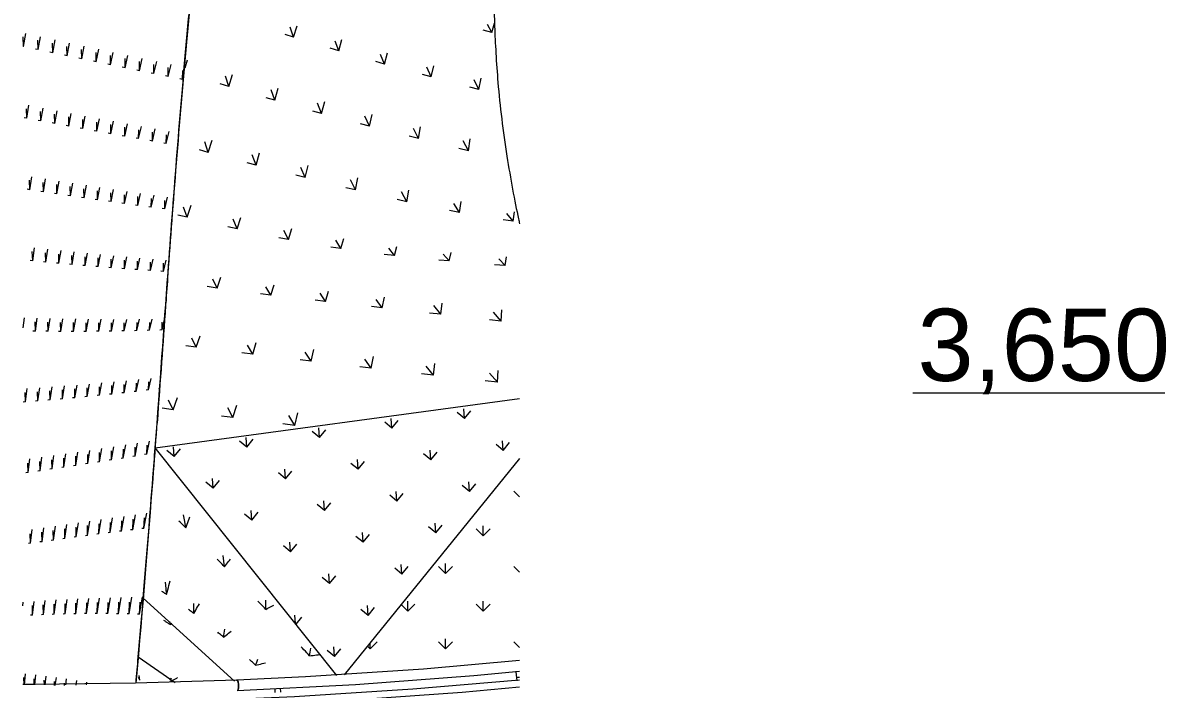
# Model space of a CAD drawing. Header units: millimetres. Extents: x -57519 to 497916, y -349472 to 446842.
# Drawn here: x 492445 to 497890, y 4657 to 7832 of the extents above; entities that cross this region are included whole.
import ezdxf

# ---------------------------------------------------------------- set-up
doc = ezdxf.new("R2010")
doc.units = ezdxf.units.MM
for name, color, linetype, lineweight in [('A-DETL', 90, 'Continuous', 5), ('A-FLOR', 192, 'Continuous', 5), ('A-FLOR-HRAL', 11, 'Continuous', 5), ('A-FLOR-PATT', 8, 'Continuous', 5), ('G-ANNO-TEXT', 231, 'Continuous', 5)]:
    doc.layers.add(name, color=color, linetype=linetype, lineweight=lineweight)
doc.styles.add('Arial_3', font='arial.ttf', dxfattribs={"height": 344.236527})

# ---------------------------------------------------------------- blocks, each defined once
blk = doc.blocks.new('Railings 6 - Railings 6-15750741-1_F SINGLE OCCUPANCY DIAGRAM')
at = {"layer": 'A-FLOR-HRAL'}
for p, q in [((94990.9, 4722.2), (94989.1, 4742.7)), ((94991.7, 4712.5), (94990.9, 4722.2)), ((95005, 4713.4), (94991.8, 4712.2)), ((94993.1, 4697.1), (94991.8, 4712.2)), ((93841.3, 4641.9), (93840.3, 4660.4)), ((93865.3, 4661.7), (93866.2, 4643.2))]:
    blk.add_line(p, q, dxfattribs=at)
at = {"layer": 'A-FLOR-HRAL', "flags": 128}
for points in [[(95005, 4793.4), (94548, 4753.1), (93985.4, 4716.2), (93658.5, 4700.7)], [(93660.4, 4650.7), (94224, 4680.2), (94786.8, 4722.4), (95005, 4742.7)], [(93658.5, 4700.7), (93176.3, 4686.7), (92693.9, 4679.1), (92639.3, 4679)], [(95005, 4700.5), (94496.5, 4656.9), (93932.8, 4621.3), (93602.9, 4606.4)], [(93604.1, 4574.4), (94168.6, 4602.6), (94732.3, 4643.5), (95005, 4668.2)]]:
    blk.add_lwpolyline(points, dxfattribs=at)
at = {"layer": 'A-FLOR-HRAL'}
for points in [[(93657.8, 4700.5), (93656.9, 4700.2), (93656.1, 4699.4), (93655.5, 4698.1)], [(93655.5, 4698.1), (93655.8, 4698.7), (93656.5, 4699.7), (93657.3, 4700.3), (93657.8, 4700.5)]]:
    blk.add_open_spline(points, degree=3, dxfattribs=at)
for points, knots in [([(93657.8, 4700.5), (93658.8, 4700.9), (93660.3, 4700.4), (93662.2, 4697.9), (93663.1, 4695.9), (93663.8, 4694.2), (93664.4, 4692.2), (93665.1, 4689.4), (93665.8, 4686), (93666.3, 4682.6), (93666.5, 4679.9), (93666.7, 4677.1), (93666.8, 4674.5), (93666.8, 4672.1), (93666.8, 4669.9), (93666.7, 4667.8), (93666.5, 4665.7), (93666.3, 4663.8), (93666, 4661.9), (93665.7, 4660.1), (93665.2, 4657.9), (93664.5, 4655.5), (93663.5, 4653.2), (93662.4, 4651.7), (93661.6, 4651.1), (93661.2, 4650.9)], [-1, -1, -1, -1, -0.861111, -0.791667, -0.756944, -0.722222, -0.6875, -0.652778, -0.583333, -0.548611, -0.513889, -0.479167, -0.444444, -0.416667, -0.388889, -0.361111, -0.333333, -0.305556, -0.277778, -0.25, -0.222222, -0.166667, -0.111111, -0.055556, 0, 0, 0, 0]), ([(93664.7, 4690.9), (93664.6, 4691.5), (93664.3, 4692.6), (93663.6, 4694.7), (93662.7, 4696.9), (93661.5, 4698.9), (93659.8, 4700.6), (93658.6, 4700.8), (93657.8, 4700.5)], [-0.3332737, -0.3332737, -0.3332737, -0.3332737, -0.3055556, -0.2777778, -0.2222222, -0.1666667, -0.1111111, 0, 0, 0, 0]), ([(93666.2, 4683.1), (93666.1, 4683.8), (93665.9, 4685.2), (93665.6, 4687.2), (93665.2, 4689.1), (93664.9, 4690.3), (93664.7, 4690.9)], [-0.44435, -0.44435, -0.44435, -0.44435, -0.4166667, -0.3888889, -0.3611111, -0.3333333, -0.3333333, -0.3333333, -0.3333333]), ([(93666.8, 4674.3), (93666.8, 4674.5), (93666.8, 4675.6), (93666.7, 4677.6), (93666.5, 4680.4), (93666.3, 4682.2), (93666.2, 4683.1)], [-0.5554599, -0.5554599, -0.5554599, -0.5554599, -0.5486111, -0.5138889, -0.4791667, -0.4444444, -0.4444444, -0.4444444, -0.4444444]), ([(93661.2, 4650.9), (93662.3, 4651.4), (93663.7, 4653.1), (93664.9, 4656.7), (93665.3, 4658.2), (93665.4, 4658.5)], [-1, -1, -1, -1, -0.8611111, -0.7916667, -0.7777778, -0.7777778, -0.7777778, -0.7777778]), ([(93665.4, 4658.5), (93665.5, 4658.8), (93665.7, 4659.9), (93666, 4661.8), (93666.3, 4663.9), (93666.5, 4665.2), (93666.5, 4665.7)], [-0.7776606, -0.7776606, -0.7776606, -0.7776606, -0.7569444, -0.7222222, -0.6875, -0.6666667, -0.6666667, -0.6666667, -0.6666667]), ([(93666.5, 4665.7), (93666.5, 4666.1), (93666.6, 4667.2), (93666.8, 4669.4), (93666.8, 4671.9), (93666.8, 4673.6), (93666.8, 4674.3)], [-0.6666413, -0.6666413, -0.6666413, -0.6666413, -0.6527778, -0.6180556, -0.5833333, -0.5555556, -0.5555556, -0.5555556, -0.5555556])]:
    blk.add_open_spline(points, degree=3, knots=knots, dxfattribs=at)
blk = doc.blocks.new('FP_1109-1_F SINGLE OCCUPANCY DIAGRAM')
at = {"layer": 'A-FLOR-PATT'}
for p, q in [((92643, 7719.8), (92640.9, 7765.2)), ((92643, 7719.8), (92653.1, 7781.2)), ((92712.3, 7705), (92710.5, 7750.2)), ((92712.3, 7705), (92722.9, 7766)), ((92781.5, 7690.4), (92780.1, 7735.2)), ((92781.5, 7690.4), (92792.5, 7751)), ((92850.6, 7675.8), (92862, 7736)), ((92643, 7719.8), (92640.3, 7720.4)), ((92712.3, 7705), (92699.3, 7707.8)), ((92781.5, 7690.4), (92768.5, 7693.1)), ((92850.6, 7675.8), (92837.6, 7678.5)), ((92850.6, 7675.8), (92849.5, 7720.3)), ((92919.5, 7661.4), (92918.8, 7705.6)), ((92919.5, 7661.4), (92931.4, 7721.1)), ((92988.4, 7647), (92987.9, 7690.9)), ((92988.4, 7647), (93000.7, 7706.4)), ((93057.1, 7632.7), (93069.9, 7691.7)), ((92919.5, 7661.4), (92906.6, 7664.1)), ((92988.4, 7647), (92975.5, 7649.7)), ((93057.1, 7632.7), (93044.3, 7635.4)), ((93057.1, 7632.7), (93057, 7676.4)), ((93125.8, 7618.6), (93139, 7677.2)), ((93125.8, 7618.6), (93126, 7661.9)), ((93194.3, 7604.5), (93207.9, 7662.7)), ((93194.3, 7604.5), (93194.8, 7647.6)), ((93262.7, 7590.5), (93276.8, 7648.4)), ((93262.7, 7590.5), (93263.5, 7633.3)), ((93331, 7576.7), (93345.5, 7634.1)), ((93125.8, 7618.6), (93112.9, 7621.2)), ((93194.3, 7604.5), (93181.4, 7607.1)), ((93262.7, 7590.5), (93249.9, 7593.2)), ((93331, 7576.7), (93318.2, 7579.3)), ((93331, 7576.7), (93332.1, 7619.2)), ((93399.1, 7562.9), (93400.6, 7605.1)), ((93399.1, 7562.9), (93406, 7589.1)), ((93399.1, 7562.9), (93386.4, 7565.5)), ((92658.4, 7377.9), (92656.4, 7423.2)), ((92658.4, 7377.9), (92668.2, 7439.5)), ((92725.3, 7365.4), (92723.6, 7410.3)), ((92725.3, 7365.4), (92735.5, 7426.6)), ((92792, 7353), (92802.7, 7413.7)), ((92658.4, 7377.9), (92645.8, 7380.3)), ((92725.3, 7365.4), (92712.7, 7367.7)), ((92792, 7353), (92779.5, 7355.3)), ((92792, 7353), (92790.7, 7397.6)), ((92858.7, 7340.6), (92857.7, 7385)), ((92858.7, 7340.6), (92869.8, 7401)), ((92925.3, 7328.4), (92924.6, 7372.4)), ((92925.3, 7328.4), (92936.8, 7388.3)), ((92991.8, 7316.3), (92991.3, 7360)), ((92991.8, 7316.3), (93003.7, 7375.8)), ((93058.1, 7304.3), (93070.5, 7363.4)), ((92858.7, 7340.6), (92846.2, 7342.9)), ((92925.3, 7328.4), (92912.8, 7330.7)), ((92991.8, 7316.3), (92979.3, 7318.6)), ((93058.1, 7304.3), (93045.7, 7306.6)), ((93058.1, 7304.3), (93058, 7347.7)), ((93124.4, 7292.4), (93137.1, 7351.1)), ((93124.4, 7292.4), (93124.6, 7335.5)), ((93190.6, 7280.7), (93203.7, 7338.8)), ((93190.6, 7280.7), (93191, 7323.4)), ((93256.6, 7269), (93270.2, 7326.7)), ((93256.6, 7269), (93257.4, 7311.4)), ((93322.6, 7257.5), (93336.5, 7314.7)), ((93322.6, 7257.5), (93323.6, 7299.5)), ((93124.4, 7292.4), (93112, 7294.7)), ((93190.6, 7280.7), (93178.2, 7282.9)), ((93256.6, 7269), (93244.2, 7271.2)), ((93322.6, 7257.5), (93310.2, 7259.6)), ((93377.5, 7247.9), (93376.1, 7248.2)), ((92672.7, 7037.3), (92670.9, 7082.4)), ((92672.7, 7037.3), (92682.3, 7099.1)), ((92737.4, 7027.5), (92747.3, 7088.7)), ((92672.7, 7037.3), (92660.6, 7039.2)), ((92737.4, 7027.5), (92725.3, 7029.3)), ((92737.4, 7027.5), (92735.8, 7072.1)), ((92801.9, 7017.8), (92800.7, 7062)), ((92801.9, 7017.8), (92812.3, 7078.4)), ((92866.4, 7008.2), (92865.4, 7052)), ((92866.4, 7008.2), (92877.2, 7068.3)), ((92930.8, 6998.8), (92930.1, 7042.2)), ((92930.8, 6998.8), (92941.9, 7058.4)), ((92995.1, 6989.6), (92994.6, 7032.5)), ((92995.1, 6989.6), (93006.6, 7048.5)), ((93059.3, 6980.5), (93071.1, 7038.8)), ((93123.4, 6971.5), (93135.6, 7029.3)), ((92801.9, 7017.8), (92789.8, 7019.6)), ((92866.4, 7008.2), (92854.3, 7010)), ((92930.8, 6998.8), (92918.7, 7000.6)), ((92995.1, 6989.6), (92983, 6991.3)), ((93059.3, 6980.5), (93047.2, 6982.1)), ((93059.3, 6980.5), (93059.1, 7023)), ((93123.4, 6971.5), (93111.3, 6973.2)), ((93123.4, 6971.5), (93123.5, 7013.6)), ((93187.3, 6962.7), (93200, 7019.9)), ((93187.3, 6962.7), (93187.7, 7004.3)), ((93251.2, 6954.1), (93264.2, 7010.6)), ((93251.2, 6954.1), (93251.9, 6995.2)), ((93315.1, 6945.6), (93328.4, 7001.5)), ((93315.1, 6945.6), (93316, 6986.3)), ((93187.3, 6962.7), (93175.4, 6964.3)), ((93251.2, 6954.1), (93239.3, 6955.7)), ((93315.1, 6945.6), (93303.1, 6947.2)), ((92686.1, 6698.7), (92695.5, 6760.7)), ((92748.8, 6692.7), (92758.5, 6753.9)), ((92686.1, 6698.7), (92674.4, 6699.9)), ((92686.1, 6698.7), (92684.4, 6743.4)), ((92748.8, 6692.7), (92747.3, 6736.8)), ((92811.3, 6686.9), (92810.1, 6730.4)), ((92811.3, 6686.9), (92821.4, 6747.3)), ((92873.8, 6681.3), (92872.8, 6724.2)), ((92873.8, 6681.3), (92884.2, 6740.8)), ((92936.2, 6675.9), (92935.4, 6718.2)), ((92936.2, 6675.9), (92946.9, 6734.6)), ((92998.4, 6670.8), (92998, 6712.4)), ((92998.4, 6670.8), (93009.5, 6728.6)), ((93060.6, 6665.8), (93060.4, 6706.8)), ((93060.6, 6665.8), (93072.1, 6722.8)), ((93122.7, 6661.1), (93134.5, 6717.2)), ((93122.7, 6661.1), (93122.8, 6701.5)), ((93184.8, 6656.6), (93196.9, 6711.8)), ((93246.7, 6652.4), (93259.2, 6706.7)), ((93308.6, 6648.4), (93321.3, 6701.7)), ((92748.8, 6692.7), (92737, 6693.8)), ((92811.3, 6686.9), (92799.6, 6688)), ((92873.8, 6681.3), (92862.1, 6682.3)), ((92936.2, 6675.9), (92924.5, 6676.9)), ((92998.4, 6670.8), (92986.8, 6671.7)), ((93060.6, 6665.8), (93049, 6666.7)), ((93122.7, 6661.1), (93111.1, 6662)), ((93184.8, 6656.6), (93173.1, 6657.5)), ((93184.8, 6656.6), (93185.1, 6696.3)), ((93246.7, 6652.4), (93235.1, 6653.2)), ((93246.7, 6652.4), (93247.3, 6691.4)), ((93308.6, 6648.4), (93297, 6649.1)), ((93308.6, 6648.4), (93309.4, 6686.6)), ((92640, 6379.1), (92646.8, 6427.6)), ((92698.8, 6363.4), (92708, 6425.6)), ((92698.8, 6363.4), (92697.2, 6407.6)), ((92759.6, 6362.7), (92758.2, 6406.2)), ((92759.6, 6362.7), (92769.1, 6424)), ((92820.3, 6362.4), (92819.1, 6405.1)), ((92820.3, 6362.4), (92830.1, 6422.6)), ((92880.9, 6362.3), (92880, 6404.2)), ((92880.9, 6362.3), (92891, 6421.4)), ((92941.4, 6362.5), (92940.7, 6403.6)), ((92941.4, 6362.5), (92951.9, 6420.5)), ((93001.9, 6362.9), (93001.4, 6403.3)), ((93001.9, 6362.9), (93012.6, 6419.9)), ((93062.2, 6363.6), (93062, 6403.2)), ((93062.2, 6363.6), (93073.3, 6419.6)), ((93122.5, 6364.6), (93133.9, 6419.5)), ((93122.5, 6364.6), (93122.5, 6403.4)), ((93182.7, 6365.8), (93194.4, 6419.7)), ((93182.7, 6365.8), (93183, 6403.9)), ((93242.8, 6367.3), (93254.9, 6420.1)), ((93242.8, 6367.3), (93243.3, 6404.6)), ((93302.8, 6369.1), (93314.7, 6418.8)), ((93302.8, 6369.1), (93303.6, 6405.6)), ((92698.8, 6363.4), (92687.4, 6363.5)), ((92759.6, 6362.7), (92748.2, 6362.8)), ((92820.3, 6362.4), (92808.9, 6362.4)), ((92880.9, 6362.3), (92869.5, 6362.3)), ((92941.4, 6362.5), (92930.1, 6362.4)), ((93001.9, 6362.9), (92990.5, 6362.8)), ((93062.2, 6363.6), (93050.9, 6363.5)), ((93122.5, 6364.6), (93111.2, 6364.4)), ((93182.7, 6365.8), (93171.4, 6365.6)), ((93242.8, 6367.3), (93231.5, 6367)), ((93302.8, 6369.1), (93291.6, 6368.8)), ((92828.4, 6040.9), (92838.1, 6102.1)), ((92887.2, 6046.3), (92897.2, 6106.6)), ((92945.9, 6052), (92956.2, 6111.4)), ((93004.4, 6057.8), (93015.1, 6116.4)), ((93062.9, 6063.8), (93074, 6121.6)), ((93062.9, 6063.8), (93063, 6104)), ((93121.4, 6070.1), (93132.7, 6127)), ((93121.4, 6070.1), (93121.6, 6109.7)), ((93179.7, 6076.5), (93191.4, 6132.7)), ((93179.7, 6076.5), (93180.2, 6115.5)), ((93237.9, 6083.2), (93250, 6138.5)), ((93237.9, 6083.2), (93238.7, 6121.6)), ((92651.6, 6026.1), (92649.9, 6070.8)), ((92651.6, 6026.1), (92660.3, 6090)), ((92710.6, 6030.8), (92709.1, 6074.8)), ((92710.6, 6030.8), (92719.6, 6093.8)), ((92769.6, 6035.8), (92768.3, 6079.1)), ((92769.6, 6035.8), (92778.9, 6097.8)), ((92828.4, 6040.9), (92827.4, 6083.6)), ((92887.2, 6046.3), (92876.2, 6045.3)), ((92887.2, 6046.3), (92886.4, 6088.4)), ((92945.9, 6052), (92934.9, 6050.9)), ((92945.9, 6052), (92945.4, 6093.4)), ((93004.4, 6057.8), (92993.5, 6056.7)), ((93004.4, 6057.8), (93004.2, 6098.6)), ((93062.9, 6063.8), (93052, 6062.7)), ((93121.4, 6070.1), (93110.4, 6068.9)), ((93179.7, 6076.5), (93168.8, 6075.3)), ((93237.9, 6083.2), (93227, 6081.9)), ((93290.6, 6089.4), (93285.2, 6088.7)), ((92651.6, 6026.1), (92640.5, 6025.2)), ((92710.6, 6030.8), (92699.6, 6029.9)), ((92769.6, 6035.8), (92758.5, 6034.8)), ((92828.4, 6040.9), (92817.4, 6039.9)), ((93173.7, 5767.7), (93185.8, 5829.8)), ((93229.8, 5776.6), (93242.3, 5838.6)), ((92835.1, 5715.1), (92844.7, 5778.5)), ((92891.8, 5723.7), (92901.8, 5786.8)), ((92948.3, 5732.4), (92948.2, 5775.8)), ((92948.3, 5732.4), (92958.8, 5795.2)), ((93004.8, 5741.2), (93015.7, 5803.7)), ((93004.8, 5741.2), (93005, 5784.4)), ((93061.2, 5750), (93072.5, 5812.3)), ((93061.2, 5750), (93061.7, 5793)), ((93117.5, 5758.8), (93129.2, 5821)), ((93117.5, 5758.8), (93118.3, 5801.8)), ((93173.7, 5767.7), (93174.7, 5810.6)), ((93229.8, 5776.6), (93219.3, 5774.9)), ((93229.8, 5776.6), (93231.1, 5819.4)), ((92664.4, 5689.7), (92662.7, 5734.3)), ((92664.4, 5689.7), (92672.8, 5754.2)), ((92721.4, 5698.1), (92720, 5742.4)), ((92721.4, 5698.1), (92730.2, 5762.2)), ((92778.3, 5706.6), (92777.2, 5750.6)), ((92778.3, 5706.6), (92787.5, 5770.3)), ((92835.1, 5715.1), (92834.3, 5758.9)), ((92891.8, 5723.7), (92881.1, 5722.1)), ((92891.8, 5723.7), (92891.3, 5767.3)), ((92948.3, 5732.4), (92937.7, 5730.8)), ((93004.8, 5741.2), (92994.3, 5739.5)), ((93061.2, 5750), (93050.7, 5748.3)), ((93117.5, 5758.8), (93107, 5757.2)), ((93173.7, 5767.7), (93163.2, 5766)), ((92664.4, 5689.7), (92653.7, 5688.1)), ((92721.4, 5698.1), (92710.7, 5696.5)), ((92778.3, 5706.6), (92767.6, 5705)), ((92835.1, 5715.1), (92824.4, 5713.5)), ((92893.4, 5382.9), (92903.6, 5450.2)), ((92947.5, 5390.2), (92958.2, 5458.1)), ((93001.5, 5397.2), (93012.7, 5465.8)), ((93055.3, 5404.1), (93067, 5473.5)), ((93055.3, 5404.1), (93056.4, 5452.3)), ((93109, 5410.8), (93121.2, 5480.9)), ((93109, 5410.8), (93110.5, 5459.6)), ((93162.6, 5417.3), (93175.3, 5488.2)), ((93162.6, 5417.3), (93164.4, 5466.7)), ((93216.1, 5423.5), (93229.3, 5495.4)), ((93216.1, 5423.5), (93218.3, 5473.6)), ((92675.9, 5352.4), (92674.4, 5397.3)), ((92675.9, 5352.4), (92684.2, 5417.5)), ((92730.5, 5360.2), (92729.4, 5405.5)), ((92730.5, 5360.2), (92739.2, 5425.8)), ((92784.9, 5368), (92784.2, 5413.7)), ((92784.9, 5368), (92794.1, 5434)), ((92839.2, 5375.5), (92838.9, 5421.7)), ((92839.2, 5375.5), (92849, 5442.2)), ((92893.4, 5382.9), (92893.4, 5429.5)), ((92947.5, 5390.2), (92947.9, 5437.3)), ((93001.5, 5397.2), (92991.4, 5395.9)), ((93001.5, 5397.2), (93002.2, 5444.9)), ((93055.3, 5404.1), (93045.2, 5402.8)), ((93109, 5410.8), (93099, 5409.5)), ((93162.6, 5417.3), (93152.6, 5416.1)), ((93216.1, 5423.5), (93206, 5422.4)), ((92675.9, 5352.4), (92665.6, 5350.9)), ((92730.5, 5360.2), (92720.2, 5358.8)), ((92784.9, 5368), (92774.7, 5366.5)), ((92839.2, 5375.5), (92829.1, 5374.1)), ((92893.4, 5382.9), (92883.3, 5381.5)), ((92947.5, 5390.2), (92937.4, 5388.8)), ((92639.5, 5054.8), (92641.5, 5071.8)), ((92685.8, 5010.3), (92693.9, 5075.6)), ((92737.4, 5012.5), (92746.1, 5079.2)), ((92788.9, 5014.3), (92798.1, 5082.4)), ((92840.2, 5015.7), (92850, 5085.3)), ((92840.2, 5015.7), (92840.3, 5064.6)), ((92891.4, 5016.7), (92901.8, 5087.8)), ((92891.4, 5016.7), (92891.9, 5066.8)), ((92942.4, 5017.4), (92953.4, 5090)), ((92942.4, 5017.4), (92943.4, 5068.6)), ((92993.3, 5017.6), (93004.9, 5091.8)), ((92993.3, 5017.6), (92994.7, 5070)), ((93044, 5017.4), (93056.2, 5093.3)), ((93044, 5017.4), (93045.9, 5071)), ((93094.6, 5016.9), (93107.4, 5094.3)), ((93094.6, 5016.9), (93096.9, 5071.7)), ((93145.1, 5015.9), (93158.4, 5095)), ((93145.1, 5015.9), (93147.8, 5072)), ((93195.3, 5014.4), (93209.3, 5095.3)), ((93195.3, 5014.4), (93198.5, 5071.8)), ((92685.8, 5010.3), (92676.1, 5009.8)), ((92685.8, 5010.3), (92684.6, 5056)), ((92737.4, 5012.5), (92727.7, 5012.1)), ((92737.4, 5012.5), (92736.6, 5059.2)), ((92788.9, 5014.3), (92779.2, 5013.9)), ((92788.9, 5014.3), (92788.5, 5062.1)), ((92840.2, 5015.7), (92830.6, 5015.4)), ((92891.4, 5016.7), (92881.8, 5016.5)), ((92942.4, 5017.4), (92932.9, 5017.3)), ((92993.3, 5017.6), (92983.8, 5017.6)), ((93044, 5017.4), (93034.5, 5017.5)), ((93094.6, 5016.9), (93085.2, 5017)), ((93145.1, 5015.9), (93135.6, 5016.1)), ((93195.3, 5014.4), (93185.9, 5014.7)), ((92645.1, 4678.2), (92644, 4713.4)), ((92646.6, 4678.2), (92652.6, 4731.2)), ((92693.3, 4678.2), (92692.8, 4707.3)), ((92695.8, 4678.3), (92701.5, 4725.7)), ((92741.6, 4677.4), (92741.4, 4700.8)), ((92745, 4677.5), (92750.3, 4719.6)), ((92789.8, 4674.7), (92789.8, 4693.6)), ((92793.9, 4675.3), (92798.9, 4713)), ((92838, 4674.2), (92838.1, 4685.9)), ((92843.5, 4677.4), (92847.4, 4705.9)), ((92892.6, 4677.1), (92895.7, 4698.2)), ((92942, 4678.1), (92943.8, 4690))]:
    blk.add_line(p, q, dxfattribs=at)
blk = doc.blocks.new('FP_1111-1_F SINGLE OCCUPANCY DIAGRAM')
at = {"layer": 'A-FLOR-PATT'}
for p, q in [((93313.5, 4982.9), (93310.5, 4984.8)), ((93316.5, 4981), (93313.5, 4982.9)), ((93319.5, 4979.1), (93316.5, 4981)), ((93322.5, 4977.2), (93319.5, 4979.1)), ((93325.5, 4975.3), (93322.5, 4977.2)), ((93328.6, 4973.3), (93325.5, 4975.3)), ((93331.6, 4971.4), (93328.6, 4973.3)), ((93334.7, 4969.5), (93331.6, 4971.4)), ((93337.7, 4967.5), (93334.7, 4969.5)), ((93340.8, 4965.5), (93337.7, 4967.5)), ((93341.6, 4971.8), (93339.2, 4980.2)), ((93343.9, 4963.5), (93340.8, 4965.5)), ((93343.9, 4963.5), (93341.6, 4971.8)), ((93343.9, 4963.5), (93344.7, 4966.8)), ((93344.7, 4966.8), (93345.6, 4970)), ((93345.6, 4970), (93346.5, 4973.3)), ((93339.9, 4699.8), (93342.6, 4703.7)), ((93342.6, 4703.7), (93345.1, 4707.7)), ((93344.6, 4696.1), (93347.7, 4697.7)), ((93345.1, 4707.7), (93347.4, 4711.8)), ((93347.7, 4697.7), (93350.9, 4699.2)), ((93350.9, 4699.2), (93354, 4700.8)), ((93354, 4700.8), (93357.1, 4702.4)), ((93357.1, 4702.4), (93360.1, 4704)), ((93360.1, 4704), (93363.2, 4705.6)), ((93363.2, 4705.6), (93366.3, 4707.3)), ((93366.3, 4707.3), (93369.4, 4708.9)), ((93369.4, 4708.9), (93372.4, 4710.5)), ((93372.4, 4710.5), (93375.5, 4712.2))]:
    blk.add_line(p, q, dxfattribs=at)
blk = doc.blocks.new('FP_1112-1_F SINGLE OCCUPANCY DIAGRAM')
at = {"layer": 'A-FLOR-PATT'}
for p, q in [((93928.5, 7764.9), (93912.3, 7812)), ((93928.5, 7764.9), (93945.4, 7818.6)), ((94872.6, 7786.5), (94831.5, 7796.9)), ((94872.6, 7786.5), (94852.4, 7825.4)), ((94872.6, 7786.5), (94885.1, 7830.9)), ((93928.5, 7764.9), (93888.5, 7777.6)), ((94143.5, 7699.3), (94126, 7745.8)), ((94143.5, 7699.3), (94159.2, 7752.8)), ((94143.5, 7699.3), (94102.9, 7711.4)), ((94362.1, 7636.1), (94343.1, 7682.4)), ((94362.1, 7636.1), (94376.4, 7689.7)), ((93411.8, 7618.2), (93424.2, 7655.9)), ((94362.1, 7636.1), (94320.9, 7647.8)), ((94584.7, 7574.8), (94597.2, 7628.4)), ((93619.9, 7528.6), (93604.1, 7578.9)), ((93619.9, 7528.6), (93638, 7587)), ((94584.7, 7574.8), (94542.6, 7586.2)), ((94584.7, 7574.8), (94563.9, 7620.8)), ((93619.9, 7528.6), (93579.3, 7541.1)), ((93838.8, 7463.4), (93855.5, 7521)), ((94811.6, 7515.4), (94768.7, 7526.4)), ((94811.6, 7515.4), (94788.9, 7560.9)), ((94811.6, 7515.4), (94822.2, 7568.7)), ((93838.8, 7463.4), (93797.5, 7475.4)), ((93838.8, 7463.4), (93821.5, 7512.7)), ((94062, 7400.7), (94019.8, 7412.3)), ((94062, 7400.7), (94042.9, 7449.1)), ((94062, 7400.7), (94077, 7457.5)), ((94289.9, 7340.1), (94246.8, 7351.3)), ((94289.9, 7340.1), (94268.8, 7387.9)), ((94289.9, 7340.1), (94303, 7396.3)), ((94523, 7281.2), (94499.7, 7328.5)), ((94523, 7281.2), (94533.9, 7337.1)), ((93522.3, 7215.3), (93505.7, 7265.1)), ((93522.3, 7215.3), (93540.8, 7274.1)), ((94523, 7281.2), (94478.9, 7292.1)), ((94761.6, 7223.2), (94735.9, 7270.4)), ((94761.6, 7223.2), (94770.2, 7279.1)), ((93522.3, 7215.3), (93480.1, 7226.9)), ((93750.4, 7154.4), (93731.8, 7203.5)), ((93750.4, 7154.4), (93767, 7212.4)), ((94761.6, 7223.2), (94716.4, 7234)), ((93750.4, 7154.4), (93707.2, 7165.7)), ((93983.8, 7094.8), (93963, 7143.4)), ((93983.8, 7094.8), (93998.3, 7152.4)), ((93983.8, 7094.8), (93939.6, 7105.9)), ((94223, 7036.3), (94199.9, 7084.3)), ((94223, 7036.3), (94235.3, 7093.3)), ((94223, 7036.3), (94177.7, 7047.1)), ((94468, 6980.2), (94442.6, 7026.7)), ((94468, 6980.2), (94478.2, 7035.6)), ((94468, 6980.2), (94421.7, 6990.5)), ((94718.7, 6929.2), (94691.2, 6972.3)), ((94718.7, 6929.2), (94726.9, 6981)), ((93421.7, 6905.9), (93377.6, 6916.7)), ((93421.7, 6905.9), (93404.3, 6954)), ((93421.7, 6905.9), (93441, 6963.1)), ((94718.7, 6929.2), (94671.3, 6938.2)), ((94974.5, 6886.9), (94945.2, 6924.5)), ((94974.5, 6886.9), (94981.1, 6932.7)), ((93660.4, 6850.2), (93640.8, 6896.7)), ((93660.4, 6850.2), (93677.6, 6905.7)), ((94974.5, 6886.9), (94926.2, 6894)), ((93660.4, 6850.2), (93615.2, 6860.3)), ((93904.5, 6799.5), (93858.3, 6808.5)), ((93904.5, 6799.5), (93882.9, 6843.1)), ((93904.5, 6799.5), (93919.9, 6852)), ((94153.9, 6757), (94106.7, 6764.3)), ((94153.9, 6757), (94130.4, 6796.3)), ((94153.9, 6757), (94167.5, 6805)), ((94408.6, 6723.5), (94383, 6758.6)), ((94408.6, 6723.5), (94420.3, 6767.2)), ((94408.6, 6723.5), (94360.4, 6729.1)), ((94669.4, 6697.7), (94620, 6702.1)), ((94669.4, 6697.7), (94641.2, 6729.9)), ((94669.4, 6697.7), (94678.7, 6738.6)), ((94937.2, 6676.1), (94905.8, 6707.9)), ((94937.2, 6676.1), (94943.3, 6716.9)), ((93335.9, 6663.1), (93336.2, 6663.9)), ((94937.2, 6676.1), (94886.4, 6680.1)), ((93564.8, 6569), (93544.6, 6610.7)), ((93564.8, 6569), (93583, 6620.6)), ((93564.8, 6569), (93517.7, 6576)), ((93819.6, 6535.2), (93771.3, 6541.1)), ((93819.6, 6535.2), (93797, 6574.6)), ((93819.6, 6535.2), (93835.6, 6584.8)), ((94081.5, 6504.7), (94055.8, 6543.8)), ((94081.5, 6504.7), (94094.6, 6554.2)), ((94081.5, 6504.7), (94031.8, 6510.3)), ((94351.3, 6474.7), (94300, 6480.3)), ((94351.3, 6474.7), (94322.3, 6514.6)), ((94351.3, 6474.7), (94361.1, 6525.4)), ((94629.7, 6443.7), (94597.1, 6484.9)), ((94629.7, 6443.7), (94636.1, 6496)), ((94629.7, 6443.7), (94576.8, 6449.6)), ((94917, 6411.6), (94880.7, 6453.8)), ((94917, 6411.6), (94919.9, 6465.1)), ((94917, 6411.6), (94862.4, 6417.7)), ((93464.7, 6287.8), (93443.5, 6330.2)), ((93464.7, 6287.8), (93484, 6341.6)), ((93464.7, 6287.8), (93415.1, 6294)), ((93734.2, 6254.5), (93709.9, 6297.3)), ((93734.2, 6254.5), (93750.6, 6308.8)), ((94012.1, 6220.8), (93984.5, 6264)), ((94012.1, 6220.8), (94025.5, 6275.6)), ((93734.2, 6254.5), (93683, 6260.8)), ((94012.1, 6220.8), (93959.3, 6227.1)), ((94298.8, 6186.9), (94267.9, 6230.5)), ((94298.8, 6186.9), (94309.1, 6242.1)), ((94594.6, 6153.3), (94601.6, 6208.8)), ((94298.8, 6186.9), (94244.4, 6193.3)), ((94594.6, 6153.3), (94538.4, 6159.5)), ((94594.6, 6153.3), (94560.2, 6197)), ((94899.6, 6120), (94861.6, 6163.9)), ((94899.6, 6120), (94903.3, 6175.8)), ((94899.6, 6120), (94841.7, 6126.2)), ((93354.7, 5989.1), (93376.4, 6047.2)), ((93354.7, 5989.1), (93302.3, 5996.1)), ((93354.7, 5989.1), (93333.3, 6035.1)), ((93639.9, 5951.8), (93615.1, 5998.5)), ((93639.9, 5951.8), (93658.6, 6010.8)), ((93639.9, 5951.8), (93585.7, 5958.8)), ((93934.2, 5914.1), (93906, 5961.6)), ((93934.2, 5914.1), (93949.7, 5974.1)), ((93934.2, 5914.1), (93878.3, 5921.2))]:
    blk.add_line(p, q, dxfattribs=at)
blk = doc.blocks.new('FP_1113-1_F SINGLE OCCUPANCY DIAGRAM')
at = {"layer": 'A-FLOR-PATT'}
for q in [(93191.4, 4709.4), (93191.9, 4715), (93192.5, 4721.8)]:
    blk.add_line((93195.7, 4700.8), q, dxfattribs=at)
blk = doc.blocks.new('FP_1114-1_F SINGLE OCCUPANCY DIAGRAM')
at = {"layer": 'A-FLOR-PATT'}
for p, q in [((93388.3, 5453.2), (93382.8, 5458.6)), ((93393.8, 5447.8), (93388.3, 5453.2)), ((93399.3, 5442.4), (93393.8, 5447.8)), ((93410.2, 5456.6), (93404.1, 5487.6)), ((93415.9, 5426), (93410.2, 5456.6)), ((93421.9, 5443.6), (93424.9, 5452.3)), ((93424.9, 5452.3), (93427.9, 5460.9)), ((93427.9, 5460.9), (93430.9, 5469.4)), ((93430.9, 5469.4), (93433.9, 5477.9)), ((93404.8, 5436.9), (93399.3, 5442.4)), ((93410.4, 5431.5), (93404.8, 5436.9)), ((93415.9, 5426), (93410.4, 5431.5)), ((93415.9, 5426), (93418.9, 5434.8)), ((93418.9, 5434.8), (93421.9, 5443.6)), ((93597.2, 5267.2), (93594, 5293.7)), ((93570.5, 5271.2), (93564.6, 5277.2)), ((93576.4, 5265.2), (93570.5, 5271.2)), ((93582.3, 5259.2), (93576.4, 5265.2)), ((93588.2, 5253.2), (93582.3, 5259.2)), ((93594.1, 5247.2), (93588.2, 5253.2)), ((93600, 5241.1), (93594.1, 5247.2)), ((93600, 5241.1), (93597.2, 5267.2)), ((93600, 5241.1), (93604.7, 5247.2)), ((93604.7, 5247.2), (93609.5, 5253.2)), ((93609.5, 5253.2), (93614.2, 5259.2)), ((93614.2, 5259.2), (93618.9, 5265.2)), ((93618.9, 5265.2), (93623.7, 5271.1)), ((93623.7, 5271.1), (93628.4, 5276.9)), ((93337.9, 5162.6), (93340.7, 5173.2)), ((93304.7, 5120.5), (93300.9, 5122.9)), ((93308.6, 5118.2), (93304.7, 5120.5)), ((93321.4, 5137.3), (93318.5, 5166.6)), ((93324, 5108.5), (93321.4, 5137.3)), ((93324, 5108.5), (93326.7, 5119.4)), ((93326.7, 5119.4), (93329.5, 5130.3)), ((93329.5, 5130.3), (93332.3, 5141.1)), ((93332.3, 5141.1), (93335.1, 5151.9)), ((93335.1, 5151.9), (93337.9, 5162.6)), ((93312.4, 5115.8), (93308.6, 5118.2)), ((93316.2, 5113.3), (93312.4, 5115.8)), ((93320.1, 5110.9), (93316.2, 5113.3)), ((93324, 5108.5), (93320.1, 5110.9)), ((93453.9, 5041.7), (93453.8, 5065.8)), ((93764.9, 5070.6), (93758.6, 5077.1)), ((93771.1, 5064), (93764.9, 5070.6)), ((93796.4, 5059.4), (93796.1, 5081.7)), ((93432.6, 5033.7), (93428.4, 5036.8)), ((93436.8, 5030.7), (93432.6, 5033.7)), ((93441, 5027.6), (93436.8, 5030.7)), ((93445.2, 5024.4), (93441, 5027.6)), ((93449.4, 5021.3), (93445.2, 5024.4)), ((93453.6, 5018.1), (93449.4, 5021.3)), ((93453.6, 5018.1), (93453.9, 5041.7)), ((93453.6, 5018.1), (93458.1, 5025.9)), ((93458.1, 5025.9), (93462.5, 5033.7)), ((93462.5, 5033.7), (93467, 5041.3)), ((93467, 5041.3), (93471.5, 5049)), ((93471.5, 5049), (93476, 5056.5)), ((93476, 5056.5), (93480.4, 5064.1)), ((93777.4, 5057.5), (93771.1, 5064)), ((93783.7, 5050.9), (93777.4, 5057.5)), ((93790, 5044.2), (93783.7, 5050.9)), ((93796.3, 5037.6), (93790, 5044.2)), ((93796.3, 5037.6), (93796.4, 5059.4)), ((93796.3, 5037.6), (93802.8, 5041.1)), ((93802.8, 5041.1), (93809.3, 5044.6)), ((93809.3, 5044.6), (93815.7, 5048)), ((93815.7, 5048), (93822.2, 5051.4)), ((93822.2, 5051.4), (93828.7, 5054.8)), ((93828.7, 5054.8), (93835.2, 5058.1)), ((93571.9, 4924.7), (93567.4, 4928.4)), ((93576.5, 4921), (93571.9, 4924.7)), ((93581, 4917.2), (93576.5, 4921)), ((93585.6, 4913.4), (93581, 4917.2)), ((93590.2, 4909.6), (93585.6, 4913.4)), ((93594.7, 4905.7), (93590.2, 4909.6)), ((93594.7, 4905.7), (93597.9, 4924.2)), ((93594.7, 4905.7), (93600.9, 4910.4)), ((93597.9, 4924.2), (93600.6, 4943.3)), ((93600.9, 4910.4), (93607.1, 4915.1)), ((93607.1, 4915.1), (93613.2, 4919.8)), ((93613.2, 4919.8), (93619.4, 4924.4)), ((93619.4, 4924.4), (93625.6, 4928.9)), ((93625.6, 4928.9), (93631.8, 4933.5)), ((93971.6, 4852), (93964.9, 4859.1)), ((93978.3, 4844.9), (93971.6, 4852)), ((94008, 4834), (94010.6, 4852.1)), ((93722.9, 4794.2), (93718, 4798.6)), ((93727.8, 4789.8), (93722.9, 4794.2)), ((93753.6, 4785.6), (93759.2, 4799.8)), ((93984.9, 4837.8), (93978.3, 4844.9)), ((93991.6, 4830.6), (93984.9, 4837.8)), ((93998.3, 4823.5), (93991.6, 4830.6)), ((94005, 4816.3), (93998.3, 4823.5)), ((94005, 4816.3), (94008, 4834)), ((94005, 4816.3), (94013.2, 4817.3)), ((94013.2, 4817.3), (94021.3, 4818.3)), ((94021.3, 4818.3), (94029.5, 4819.2)), ((94029.5, 4819.2), (94037.7, 4820.2)), ((94037.7, 4820.2), (94045.9, 4821.1)), ((94045.9, 4821.1), (94054.1, 4822)), ((93732.7, 4785.4), (93727.8, 4789.8)), ((93737.7, 4780.9), (93732.7, 4785.4)), ((93742.6, 4776.5), (93737.7, 4780.9)), ((93747.6, 4772), (93742.6, 4776.5)), ((93747.6, 4772), (93753.6, 4785.6)), ((93747.6, 4772), (93755.5, 4773.7)), ((93755.5, 4773.7), (93763.4, 4775.5)), ((93763.4, 4775.5), (93771.3, 4777.2)), ((93771.3, 4777.2), (93779.2, 4778.9)), ((93779.2, 4778.9), (93787.1, 4780.5)), ((93787.1, 4780.5), (93795, 4782.2))]:
    blk.add_line(p, q, dxfattribs=at)

msp = doc.modelspace()

# ---------------------------------------------------------------- hatches: boundary and pattern name
at = {"layer": 'A-FLOR-PATT'}
h = msp.add_hatch(dxfattribs=at)
h.set_pattern_fill('FP_1884', color=256, style=0, pattern_type=2)
h.set_pattern_definition([(93.914, (490919.7, 10562.58), (-184.7004, 151.3886), [46.237, -302.506]), (50.695, (490919.7, 10562.58), (-184.702, 151.388), [47.625, -206.375]), (140.661, (490919.7, 10562.58), (-160.895, -196.542), [44.778, -194.038])])
h.paths.add_polyline_path([(493940.9, 4723.3), (493975.7, 4726.6), (494810.5, 5755.9), (494810.5, 6042.1), (493077.9, 5803.7), (493939.7, 4724.9)], flags=0)
h = msp.add_hatch(dxfattribs=at)
h.set_pattern_fill('FP_1883', color=256, style=0, pattern_type=2)
h.set_pattern_definition([(90, (399805.45, 0), (-179.605, 179.605), [47.625, -311.585]), (45, (399805.45, 0), (-179.6051, 179.6051), [47.625, -206.375]), (135, (399805.45, 0), (-179.6051, -179.6051), [47.625, -206.375])])
h.paths.add_polyline_path([(493975.7, 4726.6), (494491.6, 4762.9), (494810.5, 4793.2), (494810.5, 5755.9), (493980.2, 4732.2)], flags=0)

# ---------------------------------------------------------------- linework, layer by layer
at = {"layer": 'A-DETL', "lineweight": 20}
msp.add_line((496683.5, 6069), (497883.5, 6069), dxfattribs=at)
at = {"layer": 'A-FLOR'}
for p, q in [((493075, 5807.4), (494810.5, 6042.1)), ((493940.9, 4723.3), (493075, 5807.4)), ((494810.5, 5755.9), (493974.3, 4724.9)), ((493453.2, 4695.8), (493018.2, 5091.8)), ((492994.4, 4810.9), (493170.6, 4689.5))]:
    msp.add_line(p, q, dxfattribs=at)
for points, knots in [([(493075, 5807.4), (493098.9, 6122.8), (493137.6, 6671.8), (493220.2, 7756.5), (493327.1, 8774.7), (493436.9, 9555.9), (493507.6, 10002.7), (493647.5, 10722.6), (493851.7, 11650.3), (494033.4, 12395), (494134.6, 12783.6), (494172.9, 12927.5)], [-199.085038, -199.085038, -199.085038, -199.085038, -196.490837, -193.283415, -190.062489, -187.586107, -185.427198, -183.092276, -180.229964, -177.291767, -175.622822, -175.622822, -175.622822, -175.622822]), ([(494810.5, 9288), (494793.9, 9187.1), (494758.9, 8954.3), (494710.7, 8535.9), (494696.5, 8300.7), (494686.5, 8013.1), (494689.8, 7826), (494705.3, 7530.5), (494743.9, 7216.5), (494789.1, 6970.8), (494808.7, 6882.8), (494810.5, 6875)], [114.472013, 114.472013, 114.472013, 114.472013, 115.516885, 116.743962, 117.832153, 118.608743, 119.451249, 120.325083, 121.379701, 122.301253, 122.393864, 122.393864, 122.393864, 122.393864]), ([(493332.3, 8774.7), (493292.5, 8448.4), (493218.8, 7740.9), (493153.5, 6897.2), (493128.7, 6542.9), (493125.6, 6496.9)], [190.227441, 190.227441, 190.227441, 190.227441, 193.283415, 196.490837, 196.976086, 196.976086, 196.976086, 196.976086]), ([(493081.6, 5901.9), (493075.8, 5825.3), (493050.3, 5489.1), (493015.2, 5054.7), (492983.2, 4685.7)], [198.803844, 198.803844, 198.803844, 198.803844, 199.46301, 201.562352, 201.562352, 201.562352, 201.562352]), ([(493018.2, 5091.8), (493035.6, 5302.1), (493055.2, 5549.6), (493071.5, 5761.4), (493075, 5807.4)], [-200.772199, -200.772199, -200.772199, -200.772199, -199.46301, -199.085038, -199.085038, -199.085038, -199.085038])]:
    msp.add_open_spline(points, degree=3, knots=knots, dxfattribs=at)
for points in [[(493124.4, 6485.8), (493110.8, 6298.7), (493100.2, 6138.8), (493083.9, 5924.3)], [(492994.4, 4810.9), (493002.8, 4907.7), (493010.7, 5001.4), (493018.2, 5091.8)], [(492983.6, 4685.9), (492987.3, 4728.1), (492990.9, 4769.8), (492994.4, 4810.9)]]:
    msp.add_open_spline(points, degree=3, dxfattribs=at)

# ---------------------------------------------------------------- block references
for name in ['FP_1109-1_F SINGLE OCCUPANCY DIAGRAM', 'FP_1112-1_F SINGLE OCCUPANCY DIAGRAM', 'FP_1114-1_F SINGLE OCCUPANCY DIAGRAM', 'FP_1111-1_F SINGLE OCCUPANCY DIAGRAM', 'FP_1113-1_F SINGLE OCCUPANCY DIAGRAM']:
    msp.add_blockref(name, (399805.4, 0), dxfattribs=at)
at = {"layer": 'A-FLOR-HRAL'}
msp.add_blockref('Railings 6 - Railings 6-15750741-1_F SINGLE OCCUPANCY DIAGRAM', (399805.4, 0), dxfattribs=at)

# ---------------------------------------------------------------- texts
at = {"layer": 'G-ANNO-TEXT', "color": 7, "insert": (496705.5, 6470.3), "char_height": 344.24, "width": 1436.329, "attachment_point": 1, "line_spacing_factor": 0.938532, "style": 'Arial_3'}
msp.add_mtext('3,650', dxfattribs=at)

doc.saveas('drawing.dxf')
